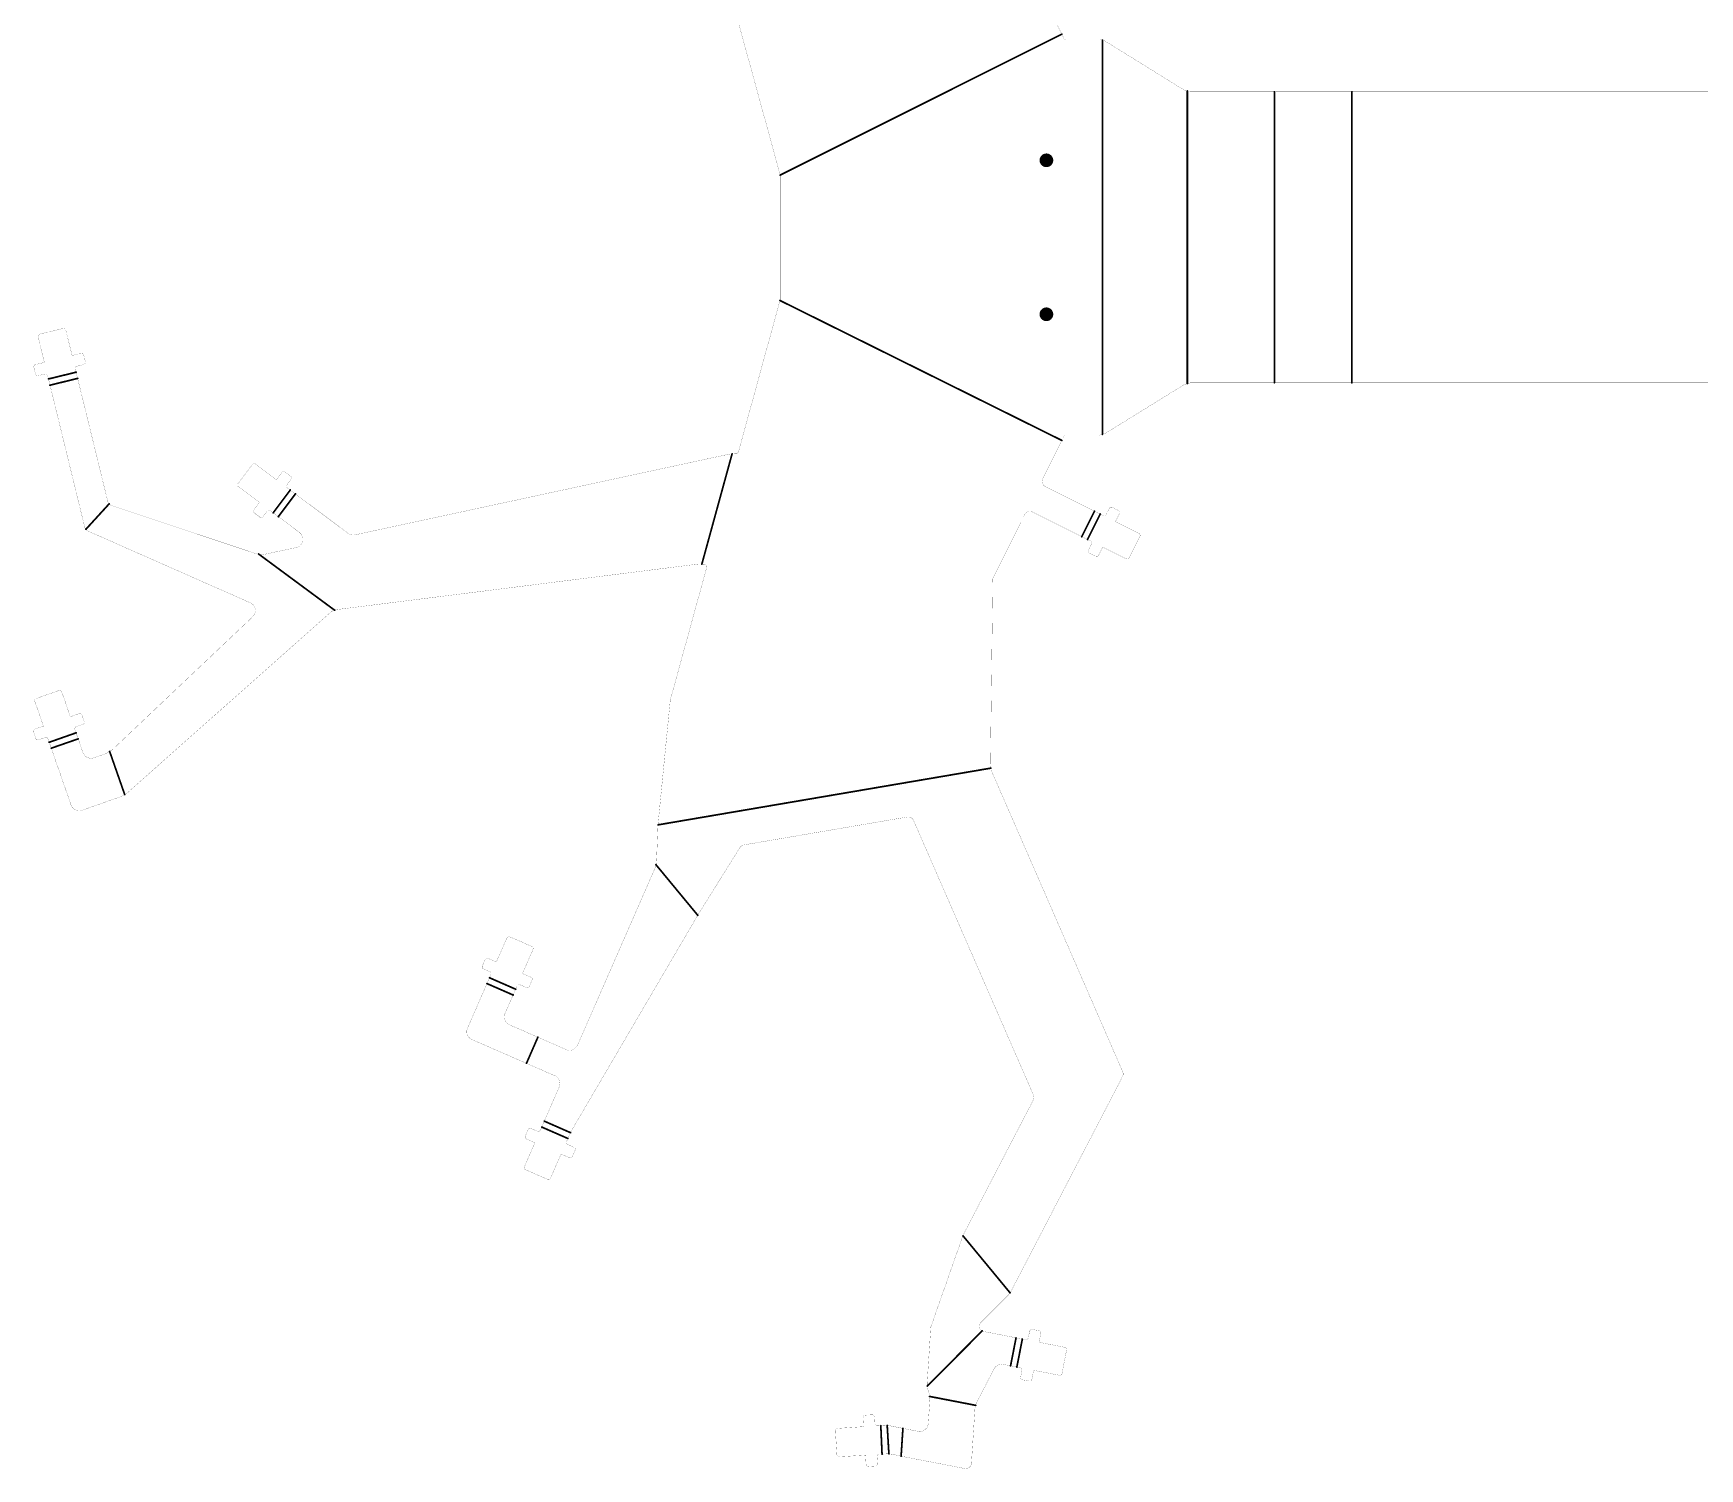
# Model space of a CAD drawing. Extents: x 325 to 617, y 86 to 372.
# Drawn here: x 325.1 to 471.2, y 150.8 to 276.6 of the extents above; entities that cross this region are included whole.
import ezdxf

# ---------------------------------------------------------------- set-up
doc = ezdxf.new("R2010")
doc.units = 0
for name, color, linetype in [('BOTTOMOVERLAY', 54, 'CONTINUOUS'), ('MECHANICAL1', 6, 'CONTINUOUS'), ('PADHOLELAYER', 156, 'CONTINUOUS')]:
    doc.layers.add(name, color=color, linetype=linetype)

msp = doc.modelspace()

# ---------------------------------------------------------------- linework, layer by layer
at = {"layer": 'BOTTOMOVERLAY', "const_width": 0.15}
for points in [[(390.57, 264.18), (415.27, 276.54)], [(418.83, 241.45), (418.83, 276.01)], [(426.28, 245.9), (426.28, 271.56)], [(433.91, 245.97), (433.91, 271.49)], [(440.71, 245.97), (440.71, 271.49)], [(390.56, 253.19), (415.27, 240.92)], [(326.42, 246.31), (328.84, 246.9)], [(326.55, 245.76), (328.98, 246.36)], [(383.71, 230.08), (386.36, 239.74)], [(329.7, 233.13), (331.74, 235.36)], [(346.12, 234.57), (347.62, 236.57)], [(346.57, 234.23), (348.07, 236.23)], [(417.02, 232.48), (418.14, 234.72)], [(417.52, 232.23), (418.64, 234.47)], [(344.84, 230.96), (351.51, 226.03)], [(326.48, 214.45), (328.84, 215.28)], [(326.66, 213.93), (329.02, 214.75)], [(331.78, 213.65), (333.1, 209.87)], [(379.87, 207.21), (409.04, 212.18)], [(379.68, 203.72), (383.35, 199.28)], [(364.87, 193.29), (367.16, 192.29)], [(365.09, 193.8), (367.38, 192.8)], [(368.33, 186.3), (369.33, 188.59)], [(369.89, 181.23), (372.19, 180.22)], [(369.67, 180.71), (371.96, 179.71)], [(406.61, 171.17), (410.73, 166.18)], [(403.48, 158), (408.3, 162.85)], [(410.78, 159.78), (411.26, 162.23)], [(411.33, 159.67), (411.81, 162.12)], [(403.68, 157.09), (407.72, 156.31)], [(399.4, 154.53), (399.51, 152.03)], [(399.96, 154.55), (400.11, 152.05)], [(401.18, 151.85), (401.34, 154.29)]]:
    msp.add_lwpolyline(points, dxfattribs=at)
at = {"layer": 'BOTTOMOVERLAY', "const_width": 0.075}
for points in [[(415.24, 276.54, 1), (415.31, 276.54, 1)], [(418.79, 276.01, 1), (418.87, 276.01, 1)], [(426.24, 271.56, 1), (426.32, 271.56, 1)], [(433.87, 271.49, 1), (433.94, 271.49, 1)], [(440.67, 271.49, 1), (440.75, 271.49, 1)], [(390.53, 264.18, 1), (390.6, 264.18, 1)], [(390.52, 253.19, 1), (390.59, 253.19, 1)], [(328.81, 246.9, 1), (328.88, 246.9, 1)], [(326.38, 246.31, 1), (326.45, 246.31, 1)], [(326.51, 245.76, 1), (326.59, 245.76, 1)], [(328.94, 246.36, 1), (329.02, 246.36, 1)], [(426.24, 245.9, 1), (426.32, 245.9, 1)], [(433.87, 245.97, 1), (433.94, 245.97, 1)], [(440.67, 245.97, 1), (440.75, 245.97, 1)], [(418.79, 241.45, 1), (418.87, 241.45, 1)], [(386.32, 239.74, 1), (386.4, 239.74, 1)], [(415.24, 240.92, 1), (415.31, 240.92, 1)], [(331.7, 235.36, 1), (331.77, 235.36, 1)], [(347.58, 236.57, 1), (347.66, 236.57, 1)], [(348.03, 236.23, 1), (348.11, 236.23, 1)], [(346.08, 234.57, 1), (346.16, 234.57, 1)], [(346.53, 234.23, 1), (346.61, 234.23, 1)], [(418.1, 234.72, 1), (418.17, 234.72, 1)], [(418.6, 234.47, 1), (418.67, 234.47, 1)], [(329.66, 233.13, 1), (329.74, 233.13, 1)], [(416.98, 232.48, 1), (417.06, 232.48, 1)], [(344.8, 230.96, 1), (344.88, 230.96, 1)], [(417.48, 232.23, 1), (417.56, 232.23, 1)], [(383.67, 230.08, 1), (383.75, 230.08, 1)], [(351.48, 226.03, 1), (351.55, 226.03, 1)], [(328.8, 215.28, 1), (328.88, 215.28, 1)], [(328.99, 214.75, 1), (329.06, 214.75, 1)], [(326.44, 214.45, 1), (326.52, 214.45, 1)], [(326.63, 213.93, 1), (326.7, 213.93, 1)], [(331.74, 213.65, 1), (331.82, 213.65, 1)], [(409, 212.18, 1), (409.08, 212.18, 1)], [(333.06, 209.87, 1), (333.14, 209.87, 1)], [(379.83, 207.21, 1), (379.91, 207.21, 1)], [(379.64, 203.72, 1), (379.72, 203.72, 1)], [(383.31, 199.28, 1), (383.39, 199.28, 1)], [(364.83, 193.29, 1), (364.91, 193.29, 1)], [(365.05, 193.8, 1), (365.13, 193.8, 1)], [(367.34, 192.8, 1), (367.42, 192.8, 1)], [(367.12, 192.29, 1), (367.2, 192.29, 1)], [(369.29, 188.59, 1), (369.36, 188.59, 1)], [(368.29, 186.3, 1), (368.36, 186.3, 1)], [(369.86, 181.23, 1), (369.93, 181.23, 1)], [(369.63, 180.71, 1), (369.71, 180.71, 1)], [(371.92, 179.71, 1), (372, 179.71, 1)], [(372.15, 180.22, 1), (372.23, 180.22, 1)], [(406.57, 171.17, 1), (406.64, 171.17, 1)], [(410.69, 166.18, 1), (410.77, 166.18, 1)], [(408.26, 162.85, 1), (408.33, 162.85, 1)], [(411.22, 162.23, 1), (411.29, 162.23, 1)], [(411.77, 162.12, 1), (411.84, 162.12, 1)], [(410.74, 159.78, 1), (410.82, 159.78, 1)], [(411.29, 159.67, 1), (411.37, 159.67, 1)], [(403.44, 158, 1), (403.51, 158, 1)], [(403.64, 157.09, 1), (403.71, 157.09, 1)], [(407.68, 156.31, 1), (407.76, 156.31, 1)], [(399.37, 154.53, 1), (399.44, 154.53, 1)], [(399.92, 154.55, 1), (400, 154.55, 1)], [(401.3, 154.29, 1), (401.38, 154.29, 1)], [(399.48, 152.03, 1), (399.55, 152.03, 1)], [(400.08, 152.05, 1), (400.15, 152.05, 1)], [(401.14, 151.85, 1), (401.22, 151.85, 1)]]:
    msp.add_lwpolyline(points, format="xyb", close=True, dxfattribs=at)
at = {"layer": 'MECHANICAL1', "const_width": 0.0127}
for points in [[(413.59, 279.9), (415.44, 276.2)], [(386.92, 277.54), (390.56, 264.27)], [(415.62, 276.09), (418.58, 276.09)], [(418.58, 276.09), (419.08, 275.93)], [(419.08, 275.93), (426.03, 271.62)], [(426.03, 271.62), (426.53, 271.49)], [(426.53, 271.49), (426.81, 271.49)], [(426.81, 271.49), (433.38, 271.49)], [(433.38, 271.49), (498.99, 271.49)], [(390.56, 264.27), (390.58, 264.1)], [(390.58, 253.35), (390.58, 264.1)], [(386.92, 239.92), (390.56, 253.19)], [(390.56, 253.19), (390.58, 253.35)], [(325.51, 250), (326.06, 247.76)], [(325.66, 250.24), (327.7, 250.74)], [(327.94, 250.59), (328.49, 248.36)], [(328.49, 248.36), (329.27, 248.55)], [(329.51, 248.4), (329.65, 247.82)], [(325.14, 247.33), (325.28, 246.75)], [(325.28, 247.57), (326.06, 247.76)], [(328.77, 247.19), (331.64, 235.48)], [(328.92, 247.43), (329.5, 247.58)], [(325.52, 246.6), (326.1, 246.74)], [(326.35, 246.6), (329.61, 233.25)], [(419.08, 241.53), (426.03, 245.83)], [(426.03, 245.83), (426.53, 245.97)], [(426.53, 245.97), (426.81, 245.97)], [(426.81, 245.97), (433.38, 245.97)], [(433.38, 245.97), (498.99, 245.97)], [(413.59, 237.55), (415.44, 241.26)], [(415.62, 241.37), (418.58, 241.37)], [(418.58, 241.37), (419.08, 241.53)], [(353.3, 232.64), (386.13, 239.72)], [(386.13, 239.72), (386.58, 239.77)], [(386.58, 239.77), (386.72, 239.77)], [(343.04, 237.13), (344.3, 238.81)], [(344.58, 238.85), (346.42, 237.47)], [(343.08, 236.85), (344.92, 235.47)], [(346.42, 237.47), (346.9, 238.11)], [(347.18, 238.15), (347.66, 237.79)], [(347.34, 237.03), (347.7, 237.51)], [(347.38, 236.75), (352.69, 232.77)], [(413.81, 236.88), (418.9, 234.34)], [(331.64, 235.48), (331.84, 235.25)], [(331.84, 235.25), (344.47, 231.03)], [(344.44, 234.83), (344.92, 235.47)], [(344.48, 234.55), (344.96, 234.19)], [(345.24, 234.23), (345.6, 234.71)], [(345.88, 234.75), (348.41, 232.86)], [(409.28, 228.93), (412.02, 234.42)], [(412.7, 234.65), (417.78, 232.1)], [(419.17, 234.43), (419.44, 234.96)], [(419.71, 235.05), (420.24, 234.78)], [(419.98, 233.8), (420.33, 234.52)], [(419.98, 233.8), (422.03, 232.77)], [(329.61, 233.25), (329.79, 233.01)], [(329.79, 233.01), (344.1, 226.69)], [(421.18, 230.63), (422.12, 232.5)], [(344.47, 231.03), (345.21, 230.9)], [(345.21, 230.9), (348.12, 231.52)], [(417.61, 231.3), (417.87, 231.83)], [(417.7, 231.03), (418.23, 230.76)], [(418.5, 230.85), (418.86, 231.56)], [(418.86, 231.56), (420.92, 230.54)], [(351.64, 226.08), (383.49, 230.09)], [(380.94, 218.15), (384.14, 229.8)], [(383.49, 230.09), (383.92, 230.07)], [(383.92, 230.07), (384, 230.05)], [(409.01, 212.35), (409.22, 228.71)], [(332.03, 213.81), (344.32, 225.45)], [(333.35, 210.03), (351.26, 225.94)], [(351.26, 225.94), (351.64, 226.08)], [(325.22, 218.04), (325.98, 215.87)], [(325.35, 218.29), (327.33, 218.99)], [(327.58, 218.87), (328.34, 216.69)], [(379.88, 207.38), (380.94, 218.15)], [(328.34, 216.69), (329.1, 216.96)], [(329.35, 216.84), (329.55, 216.27)], [(325.11, 215.35), (325.3, 214.78)], [(325.23, 215.6), (325.98, 215.87)], [(325.56, 214.66), (326.13, 214.86)], [(328.74, 215.56), (329.44, 213.55)], [(328.86, 215.82), (329.43, 216.01)], [(326.38, 214.74), (328.4, 208.95)], [(330.4, 213.09), (331.53, 213.49)], [(331.53, 213.49), (332.03, 213.81)], [(409.01, 212.35), (409.07, 212.02)], [(409.07, 212.02), (420.61, 185.57)], [(329.36, 208.49), (332.85, 209.72)], [(332.85, 209.72), (333.35, 210.03)], [(387.39, 205.45), (401.73, 207.9)], [(402.27, 207.6), (412.79, 183.51)], [(379.76, 204.67), (379.86, 207.03)], [(379.86, 207.03), (379.88, 207.38)], [(379.72, 203.93), (379.76, 204.67)], [(383.44, 199.44), (387.05, 205.22)], [(372.81, 187.89), (379.64, 203.5)], [(379.64, 203.5), (379.72, 203.93)], [(372.24, 180.33), (383.26, 199.13)], [(383.26, 199.13), (383.44, 199.44)], [(365.69, 195.18), (366.61, 197.28)], [(366.88, 197.39), (368.8, 196.55)], [(367.98, 194.17), (368.9, 196.28)], [(364.46, 194.84), (364.7, 195.39)], [(364.56, 194.58), (365.11, 194.34)], [(364.96, 195.5), (365.69, 195.18)], [(363.16, 189.38), (365.21, 194.08)], [(366.45, 190.67), (367.5, 193.08)], [(367.77, 193.18), (368.32, 192.94)], [(367.98, 194.17), (368.72, 193.85)], [(368.58, 193.04), (368.82, 193.59)], [(366.84, 189.68), (371.82, 187.5)], [(363.54, 188.39), (370.82, 185.21)], [(369.55, 180.44), (371.2, 184.22)], [(410.83, 166.33), (420.6, 185.14)], [(406.68, 171.35), (412.77, 183.08)], [(368.23, 179.93), (368.47, 180.48)], [(368.74, 180.58), (369.29, 180.34)], [(371.84, 179.44), (372.14, 180.12)], [(372.14, 180.12), (372.24, 180.33)], [(368.15, 177.23), (369.07, 179.34)], [(368.33, 179.66), (369.07, 179.34)], [(370.44, 176.23), (371.36, 178.34)], [(371.36, 178.34), (372.09, 178.02)], [(371.94, 179.18), (372.49, 178.94)], [(372.35, 178.12), (372.59, 178.67)], [(368.25, 176.97), (370.17, 176.13)], [(403.8, 163.22), (406.53, 170.99)], [(406.53, 170.99), (406.68, 171.35)], [(408.19, 163.59), (410.63, 166.04)], [(410.63, 166.04), (410.83, 166.33)], [(403.46, 158.2), (403.78, 163.09)], [(408.15, 162.92), (408.44, 162.78)], [(408.44, 162.78), (412.1, 162.07)], [(412.33, 162.22), (412.45, 162.81)], [(412.68, 162.97), (413.27, 162.86)], [(413.28, 161.84), (413.43, 162.62)], [(413.28, 161.84), (415.53, 161.4)], [(415.29, 159.1), (415.69, 161.16)], [(407.78, 156.51), (409.33, 159.51)], [(410.14, 159.9), (411.62, 159.61)], [(411.67, 158.79), (411.78, 159.38)], [(412.65, 158.6), (412.8, 159.38)], [(412.8, 159.38), (415.06, 158.95)], [(403.46, 158.2), (403.49, 157.81)], [(403.49, 157.81), (403.64, 157.31)], [(411.82, 158.55), (412.41, 158.44)], [(403.56, 154.71), (403.71, 156.87)], [(403.64, 157.31), (403.71, 156.87)], [(407.66, 156.1), (407.78, 156.51)], [(397.86, 155.23), (397.91, 154.44)], [(398.05, 155.45), (398.65, 155.48)], [(398.86, 155.29), (398.89, 154.7)], [(407.35, 151.23), (407.66, 156.1)], [(395.42, 154.08), (395.55, 151.99)], [(395.61, 154.29), (397.91, 154.44)], [(399.11, 154.51), (399.84, 154.55)], [(399.84, 154.55), (400.08, 154.54)], [(400.08, 154.54), (401.23, 154.31)], [(401.23, 154.31), (401.45, 154.27)], [(401.45, 154.27), (402.67, 154.03)], [(399.26, 152.01), (399.99, 152.06)], [(399.99, 152.06), (400.23, 152.05)], [(400.23, 152.05), (401.07, 151.88)], [(395.76, 151.8), (398.06, 151.94)], [(398.06, 151.94), (398.11, 151.14)], [(398.32, 150.95), (398.92, 150.99)], [(399.07, 151.8), (399.11, 151.2)], [(401.07, 151.88), (401.29, 151.83)], [(401.29, 151.83), (406.75, 150.77)]]:
    msp.add_lwpolyline(points, dxfattribs=at)
at = {"layer": 'MECHANICAL1', "const_width": 0.00635}
for points in [[(415.44, 276.2, 1), (415.44, 276.2, 1)], [(415.44, 276.2, 1), (415.44, 276.2, 1)], [(415.62, 276.09, 1), (415.62, 276.09, 1)], [(415.62, 276.09, 1), (415.62, 276.09, 1)], [(418.58, 276.09, 1), (418.59, 276.09, 1)], [(418.58, 276.09, 1), (418.59, 276.09, 1)], [(419.08, 275.93, 1), (419.09, 275.93, 1)], [(419.08, 275.93, 1), (419.09, 275.93, 1)], [(426.03, 271.62, 1), (426.03, 271.62, 1)], [(426.03, 271.62, 1), (426.03, 271.62, 1)], [(426.53, 271.49, 1), (426.53, 271.49, 1)], [(426.53, 271.49, 1), (426.53, 271.49, 1)], [(426.8, 271.49, 1), (426.81, 271.49, 1)], [(426.8, 271.49, 1), (426.81, 271.49, 1)], [(433.37, 271.49, 1), (433.38, 271.49, 1)], [(433.37, 271.49, 1), (433.38, 271.49, 1)], [(390.55, 264.27, 1), (390.56, 264.27, 1)], [(390.55, 264.27, 1), (390.56, 264.27, 1)], [(390.57, 264.1, 1), (390.58, 264.1, 1)], [(390.57, 264.1, 1), (390.58, 264.1, 1)], [(390.55, 253.19, 1), (390.56, 253.19, 1)], [(390.55, 253.19, 1), (390.56, 253.19, 1)], [(390.57, 253.35, 1), (390.58, 253.35, 1)], [(390.57, 253.35, 1), (390.58, 253.35, 1)], [(325.51, 250, 1), (325.52, 250, 1)], [(325.51, 250, 1), (325.52, 250, 1)], [(325.66, 250.24, 1), (325.66, 250.24, 1)], [(325.66, 250.24, 1), (325.66, 250.24, 1)], [(327.7, 250.74, 1), (327.7, 250.74, 1)], [(327.7, 250.74, 1), (327.7, 250.74, 1)], [(327.94, 250.59, 1), (327.95, 250.59, 1)], [(327.94, 250.59, 1), (327.95, 250.59, 1)], [(329.26, 248.55, 1), (329.27, 248.55, 1)], [(329.26, 248.55, 1), (329.27, 248.55, 1)], [(329.5, 248.4, 1), (329.51, 248.4, 1)], [(329.5, 248.4, 1), (329.51, 248.4, 1)], [(325.13, 247.33, 1), (325.14, 247.33, 1)], [(325.13, 247.33, 1), (325.14, 247.33, 1)], [(325.28, 247.57, 1), (325.29, 247.57, 1)], [(325.28, 247.57, 1), (325.29, 247.57, 1)], [(326.06, 247.76, 1), (326.06, 247.76, 1)], [(326.06, 247.76, 1), (326.06, 247.76, 1)], [(328.49, 248.36, 1), (328.49, 248.36, 1)], [(328.49, 248.36, 1), (328.49, 248.36, 1)], [(328.77, 247.19, 1), (328.78, 247.19, 1)], [(328.77, 247.19, 1), (328.78, 247.19, 1)], [(328.92, 247.43, 1), (328.92, 247.43, 1)], [(328.92, 247.43, 1), (328.92, 247.43, 1)], [(329.5, 247.58, 1), (329.51, 247.58, 1)], [(329.5, 247.58, 1), (329.51, 247.58, 1)], [(329.65, 247.82, 1), (329.65, 247.82, 1)], [(329.65, 247.82, 1), (329.65, 247.82, 1)], [(325.28, 246.75, 1), (325.28, 246.75, 1)], [(325.28, 246.75, 1), (325.28, 246.75, 1)], [(325.52, 246.6, 1), (325.52, 246.6, 1)], [(325.52, 246.6, 1), (325.52, 246.6, 1)], [(326.1, 246.74, 1), (326.11, 246.74, 1)], [(326.1, 246.74, 1), (326.11, 246.74, 1)], [(326.34, 246.6, 1), (326.35, 246.6, 1)], [(326.34, 246.6, 1), (326.35, 246.6, 1)], [(426.03, 245.83, 1), (426.03, 245.83, 1)], [(426.03, 245.83, 1), (426.03, 245.83, 1)], [(426.53, 245.97, 1), (426.53, 245.97, 1)], [(426.53, 245.97, 1), (426.53, 245.97, 1)], [(426.8, 245.97, 1), (426.81, 245.97, 1)], [(426.8, 245.97, 1), (426.81, 245.97, 1)], [(433.37, 245.97, 1), (433.38, 245.97, 1)], [(433.37, 245.97, 1), (433.38, 245.97, 1)], [(415.44, 241.26, 1), (415.44, 241.26, 1)], [(415.44, 241.26, 1), (415.44, 241.26, 1)], [(415.62, 241.37, 1), (415.62, 241.37, 1)], [(415.62, 241.37, 1), (415.62, 241.37, 1)], [(418.58, 241.37, 1), (418.59, 241.37, 1)], [(418.58, 241.37, 1), (418.59, 241.37, 1)], [(419.08, 241.53, 1), (419.09, 241.53, 1)], [(419.08, 241.53, 1), (419.09, 241.53, 1)], [(386.13, 239.72, 1), (386.14, 239.72, 1)], [(386.13, 239.72, 1), (386.14, 239.72, 1)], [(386.58, 239.77, 1), (386.59, 239.77, 1)], [(386.58, 239.77, 1), (386.59, 239.77, 1)], [(386.72, 239.77, 1), (386.72, 239.77, 1)], [(386.72, 239.77, 1), (386.72, 239.77, 1)], [(386.91, 239.92, 1), (386.92, 239.92, 1)], [(386.91, 239.92, 1), (386.92, 239.92, 1)], [(344.3, 238.81, 1), (344.3, 238.81, 1)], [(344.3, 238.81, 1), (344.3, 238.81, 1)], [(344.58, 238.85, 1), (344.58, 238.85, 1)], [(344.58, 238.85, 1), (344.58, 238.85, 1)], [(343.04, 237.13, 1), (343.05, 237.13, 1)], [(343.04, 237.13, 1), (343.05, 237.13, 1)], [(343.08, 236.85, 1), (343.09, 236.85, 1)], [(343.08, 236.85, 1), (343.09, 236.85, 1)], [(346.42, 237.47, 1), (346.43, 237.47, 1)], [(346.42, 237.47, 1), (346.43, 237.47, 1)], [(346.9, 238.11, 1), (346.9, 238.11, 1)], [(346.9, 238.11, 1), (346.9, 238.11, 1)], [(347.18, 238.15, 1), (347.18, 238.15, 1)], [(347.18, 238.15, 1), (347.18, 238.15, 1)], [(347.34, 237.03, 1), (347.35, 237.03, 1)], [(347.34, 237.03, 1), (347.35, 237.03, 1)], [(347.38, 236.75, 1), (347.39, 236.75, 1)], [(347.38, 236.75, 1), (347.39, 236.75, 1)], [(347.66, 237.79, 1), (347.66, 237.79, 1)], [(347.66, 237.79, 1), (347.66, 237.79, 1)], [(347.7, 237.51, 1), (347.71, 237.51, 1)], [(347.7, 237.51, 1), (347.71, 237.51, 1)], [(413.59, 237.55, 1), (413.59, 237.55, 1)], [(413.59, 237.55, 1), (413.59, 237.55, 1)], [(413.81, 236.88, 1), (413.82, 236.88, 1)], [(413.81, 236.88, 1), (413.82, 236.88, 1)], [(331.63, 235.48, 1), (331.64, 235.48, 1)], [(331.63, 235.48, 1), (331.64, 235.48, 1)], [(331.83, 235.25, 1), (331.84, 235.25, 1)], [(331.83, 235.25, 1), (331.84, 235.25, 1)], [(344.92, 235.47, 1), (344.93, 235.47, 1)], [(344.92, 235.47, 1), (344.93, 235.47, 1)], [(344.44, 234.83, 1), (344.45, 234.83, 1)], [(344.44, 234.83, 1), (344.45, 234.83, 1)], [(344.48, 234.55, 1), (344.49, 234.55, 1)], [(344.48, 234.55, 1), (344.49, 234.55, 1)], [(344.96, 234.19, 1), (344.97, 234.19, 1)], [(344.96, 234.19, 1), (344.97, 234.19, 1)], [(345.24, 234.23, 1), (345.25, 234.23, 1)], [(345.24, 234.23, 1), (345.25, 234.23, 1)], [(345.6, 234.71, 1), (345.61, 234.71, 1)], [(345.6, 234.71, 1), (345.61, 234.71, 1)], [(345.88, 234.75, 1), (345.89, 234.75, 1)], [(345.88, 234.75, 1), (345.89, 234.75, 1)], [(412.02, 234.42, 1), (412.03, 234.42, 1)], [(412.02, 234.42, 1), (412.03, 234.42, 1)], [(412.69, 234.65, 1), (412.7, 234.65, 1)], [(412.69, 234.65, 1), (412.7, 234.65, 1)], [(418.9, 234.34, 1), (418.91, 234.34, 1)], [(418.9, 234.34, 1), (418.91, 234.34, 1)], [(419.17, 234.43, 1), (419.17, 234.43, 1)], [(419.17, 234.43, 1), (419.17, 234.43, 1)], [(419.44, 234.96, 1), (419.44, 234.96, 1)], [(419.44, 234.96, 1), (419.44, 234.96, 1)], [(419.7, 235.05, 1), (419.71, 235.05, 1)], [(419.7, 235.05, 1), (419.71, 235.05, 1)], [(419.97, 233.8, 1), (419.98, 233.8, 1)], [(419.97, 233.8, 1), (419.98, 233.8, 1)], [(420.24, 234.78, 1), (420.25, 234.78, 1)], [(420.24, 234.78, 1), (420.25, 234.78, 1)], [(420.33, 234.52, 1), (420.34, 234.52, 1)], [(420.33, 234.52, 1), (420.34, 234.52, 1)], [(329.6, 233.25, 1), (329.61, 233.25, 1)], [(329.6, 233.25, 1), (329.61, 233.25, 1)], [(329.79, 233.01, 1), (329.8, 233.01, 1)], [(329.79, 233.01, 1), (329.8, 233.01, 1)], [(348.4, 232.86, 1), (348.41, 232.86, 1)], [(348.4, 232.86, 1), (348.41, 232.86, 1)], [(352.68, 232.77, 1), (352.69, 232.77, 1)], [(352.68, 232.77, 1), (352.69, 232.77, 1)], [(353.29, 232.64, 1), (353.3, 232.64, 1)], [(353.29, 232.64, 1), (353.3, 232.64, 1)], [(422.03, 232.77, 1), (422.04, 232.77, 1)], [(422.03, 232.77, 1), (422.04, 232.77, 1)], [(422.12, 232.5, 1), (422.13, 232.5, 1)], [(422.12, 232.5, 1), (422.13, 232.5, 1)], [(344.46, 231.03, 1), (344.47, 231.03, 1)], [(344.46, 231.03, 1), (344.47, 231.03, 1)], [(345.21, 230.9, 1), (345.21, 230.9, 1)], [(345.21, 230.9, 1), (345.21, 230.9, 1)], [(348.11, 231.52, 1), (348.12, 231.52, 1)], [(348.11, 231.52, 1), (348.12, 231.52, 1)], [(417.6, 231.3, 1), (417.61, 231.3, 1)], [(417.6, 231.3, 1), (417.61, 231.3, 1)], [(417.69, 231.03, 1), (417.7, 231.03, 1)], [(417.69, 231.03, 1), (417.7, 231.03, 1)], [(417.78, 232.1, 1), (417.79, 232.1, 1)], [(417.78, 232.1, 1), (417.79, 232.1, 1)], [(417.87, 231.83, 1), (417.88, 231.83, 1)], [(417.87, 231.83, 1), (417.88, 231.83, 1)], [(418.86, 231.56, 1), (418.86, 231.56, 1)], [(418.86, 231.56, 1), (418.86, 231.56, 1)], [(383.49, 230.09, 1), (383.5, 230.09, 1)], [(383.49, 230.09, 1), (383.5, 230.09, 1)], [(383.92, 230.07, 1), (383.93, 230.07, 1)], [(383.92, 230.07, 1), (383.93, 230.07, 1)], [(384, 230.05, 1), (384.01, 230.05, 1)], [(384, 230.05, 1), (384.01, 230.05, 1)], [(384.14, 229.8, 1), (384.15, 229.8, 1)], [(384.14, 229.8, 1), (384.15, 229.8, 1)], [(418.23, 230.76, 1), (418.24, 230.76, 1)], [(418.23, 230.76, 1), (418.24, 230.76, 1)], [(418.5, 230.85, 1), (418.5, 230.85, 1)], [(418.5, 230.85, 1), (418.5, 230.85, 1)], [(420.91, 230.54, 1), (420.92, 230.54, 1)], [(420.91, 230.54, 1), (420.92, 230.54, 1)], [(421.18, 230.63, 1), (421.19, 230.63, 1)], [(421.18, 230.63, 1), (421.19, 230.63, 1)], [(409.22, 228.71, 1), (409.23, 228.71, 1)], [(409.22, 228.71, 1), (409.23, 228.71, 1)], [(409.27, 228.93, 1), (409.28, 228.93, 1)], [(409.27, 228.93, 1), (409.28, 228.93, 1)], [(344.1, 226.69, 1), (344.11, 226.69, 1)], [(344.1, 226.69, 1), (344.11, 226.69, 1)], [(344.31, 225.45, 1), (344.32, 225.45, 1)], [(344.31, 225.45, 1), (344.32, 225.45, 1)], [(351.26, 225.94, 1), (351.26, 225.94, 1)], [(351.26, 225.94, 1), (351.26, 225.94, 1)], [(351.63, 226.08, 1), (351.64, 226.08, 1)], [(351.63, 226.08, 1), (351.64, 226.08, 1)], [(325.22, 218.04, 1), (325.23, 218.04, 1)], [(325.22, 218.04, 1), (325.23, 218.04, 1)], [(325.34, 218.29, 1), (325.35, 218.29, 1)], [(325.34, 218.29, 1), (325.35, 218.29, 1)], [(327.33, 218.99, 1), (327.33, 218.99, 1)], [(327.33, 218.99, 1), (327.33, 218.99, 1)], [(327.58, 218.87, 1), (327.59, 218.87, 1)], [(327.58, 218.87, 1), (327.59, 218.87, 1)], [(380.94, 218.15, 1), (380.95, 218.15, 1)], [(380.94, 218.15, 1), (380.95, 218.15, 1)], [(328.34, 216.69, 1), (328.35, 216.69, 1)], [(328.34, 216.69, 1), (328.35, 216.69, 1)], [(329.1, 216.96, 1), (329.1, 216.96, 1)], [(329.1, 216.96, 1), (329.1, 216.96, 1)], [(329.35, 216.84, 1), (329.36, 216.84, 1)], [(329.35, 216.84, 1), (329.36, 216.84, 1)], [(329.55, 216.27, 1), (329.56, 216.27, 1)], [(329.55, 216.27, 1), (329.56, 216.27, 1)], [(325.1, 215.35, 1), (325.11, 215.35, 1)], [(325.1, 215.35, 1), (325.11, 215.35, 1)], [(325.23, 215.6, 1), (325.23, 215.6, 1)], [(325.23, 215.6, 1), (325.23, 215.6, 1)], [(325.3, 214.78, 1), (325.31, 214.78, 1)], [(325.3, 214.78, 1), (325.31, 214.78, 1)], [(325.98, 215.87, 1), (325.99, 215.87, 1)], [(325.98, 215.87, 1), (325.99, 215.87, 1)], [(326.12, 214.86, 1), (326.13, 214.86, 1)], [(326.12, 214.86, 1), (326.13, 214.86, 1)], [(328.74, 215.56, 1), (328.74, 215.56, 1)], [(328.74, 215.56, 1), (328.74, 215.56, 1)], [(328.86, 215.82, 1), (328.87, 215.82, 1)], [(328.86, 215.82, 1), (328.87, 215.82, 1)], [(329.43, 216.01, 1), (329.43, 216.01, 1)], [(329.43, 216.01, 1), (329.43, 216.01, 1)], [(325.56, 214.66, 1), (325.56, 214.66, 1)], [(325.56, 214.66, 1), (325.56, 214.66, 1)], [(326.38, 214.74, 1), (326.38, 214.74, 1)], [(326.38, 214.74, 1), (326.38, 214.74, 1)], [(329.44, 213.55, 1), (329.45, 213.55, 1)], [(329.44, 213.55, 1), (329.45, 213.55, 1)], [(331.53, 213.49, 1), (331.53, 213.49, 1)], [(331.53, 213.49, 1), (331.53, 213.49, 1)], [(332.03, 213.81, 1), (332.03, 213.81, 1)], [(332.03, 213.81, 1), (332.03, 213.81, 1)], [(330.39, 213.09, 1), (330.4, 213.09, 1)], [(330.39, 213.09, 1), (330.4, 213.09, 1)], [(409, 212.35, 1), (409.01, 212.35, 1)], [(409, 212.35, 1), (409.01, 212.35, 1)], [(409.07, 212.02, 1), (409.08, 212.02, 1)], [(409.07, 212.02, 1), (409.08, 212.02, 1)], [(328.4, 208.95, 1), (328.41, 208.95, 1)], [(328.4, 208.95, 1), (328.41, 208.95, 1)], [(332.85, 209.72, 1), (332.86, 209.72, 1)], [(332.85, 209.72, 1), (332.86, 209.72, 1)], [(333.35, 210.03, 1), (333.36, 210.03, 1)], [(333.35, 210.03, 1), (333.36, 210.03, 1)], [(329.36, 208.49, 1), (329.36, 208.49, 1)], [(329.36, 208.49, 1), (329.36, 208.49, 1)], [(401.73, 207.9, 1), (401.73, 207.9, 1)], [(401.73, 207.9, 1), (401.73, 207.9, 1)], [(402.27, 207.6, 1), (402.27, 207.6, 1)], [(402.27, 207.6, 1), (402.27, 207.6, 1)], [(379.85, 207.03, 1), (379.86, 207.03, 1)], [(379.85, 207.03, 1), (379.86, 207.03, 1)], [(379.88, 207.38, 1), (379.89, 207.38, 1)], [(379.88, 207.38, 1), (379.89, 207.38, 1)], [(379.75, 204.67, 1), (379.76, 204.67, 1)], [(379.75, 204.67, 1), (379.76, 204.67, 1)], [(387.05, 205.22, 1), (387.05, 205.22, 1)], [(387.05, 205.22, 1), (387.05, 205.22, 1)], [(387.39, 205.45, 1), (387.39, 205.45, 1)], [(387.39, 205.45, 1), (387.39, 205.45, 1)], [(379.64, 203.5, 1), (379.64, 203.5, 1)], [(379.64, 203.5, 1), (379.64, 203.5, 1)], [(379.72, 203.93, 1), (379.73, 203.93, 1)], [(379.72, 203.93, 1), (379.73, 203.93, 1)], [(383.25, 199.13, 1), (383.26, 199.13, 1)], [(383.25, 199.13, 1), (383.26, 199.13, 1)], [(383.44, 199.44, 1), (383.44, 199.44, 1)], [(383.44, 199.44, 1), (383.44, 199.44, 1)], [(366.61, 197.28, 1), (366.62, 197.28, 1)], [(366.61, 197.28, 1), (366.62, 197.28, 1)], [(366.87, 197.39, 1), (366.88, 197.39, 1)], [(366.87, 197.39, 1), (366.88, 197.39, 1)], [(368.8, 196.55, 1), (368.81, 196.55, 1)], [(368.8, 196.55, 1), (368.81, 196.55, 1)], [(368.9, 196.28, 1), (368.91, 196.28, 1)], [(368.9, 196.28, 1), (368.91, 196.28, 1)], [(364.45, 194.84, 1), (364.46, 194.84, 1)], [(364.45, 194.84, 1), (364.46, 194.84, 1)], [(364.56, 194.58, 1), (364.56, 194.58, 1)], [(364.56, 194.58, 1), (364.56, 194.58, 1)], [(364.69, 195.39, 1), (364.7, 195.39, 1)], [(364.69, 195.39, 1), (364.7, 195.39, 1)], [(364.96, 195.5, 1), (364.96, 195.5, 1)], [(364.96, 195.5, 1), (364.96, 195.5, 1)], [(365.11, 194.34, 1), (365.11, 194.34, 1)], [(365.11, 194.34, 1), (365.11, 194.34, 1)], [(365.69, 195.18, 1), (365.7, 195.18, 1)], [(365.69, 195.18, 1), (365.7, 195.18, 1)], [(365.21, 194.08, 1), (365.21, 194.08, 1)], [(365.21, 194.08, 1), (365.21, 194.08, 1)], [(367.5, 193.08, 1), (367.51, 193.08, 1)], [(367.5, 193.08, 1), (367.51, 193.08, 1)], [(367.76, 193.18, 1), (367.77, 193.18, 1)], [(367.76, 193.18, 1), (367.77, 193.18, 1)], [(367.98, 194.17, 1), (367.99, 194.17, 1)], [(367.98, 194.17, 1), (367.99, 194.17, 1)], [(368.31, 192.94, 1), (368.32, 192.94, 1)], [(368.31, 192.94, 1), (368.32, 192.94, 1)], [(368.58, 193.04, 1), (368.58, 193.04, 1)], [(368.58, 193.04, 1), (368.58, 193.04, 1)], [(368.71, 193.85, 1), (368.72, 193.85, 1)], [(368.71, 193.85, 1), (368.72, 193.85, 1)], [(368.82, 193.59, 1), (368.82, 193.59, 1)], [(368.82, 193.59, 1), (368.82, 193.59, 1)], [(366.45, 190.67, 1), (366.45, 190.67, 1)], [(366.45, 190.67, 1), (366.45, 190.67, 1)], [(363.15, 189.38, 1), (363.16, 189.38, 1)], [(363.15, 189.38, 1), (363.16, 189.38, 1)], [(366.83, 189.68, 1), (366.84, 189.68, 1)], [(366.83, 189.68, 1), (366.84, 189.68, 1)], [(363.54, 188.39, 1), (363.55, 188.39, 1)], [(363.54, 188.39, 1), (363.55, 188.39, 1)], [(371.82, 187.5, 1), (371.82, 187.5, 1)], [(371.82, 187.5, 1), (371.82, 187.5, 1)], [(372.8, 187.89, 1), (372.81, 187.89, 1)], [(372.8, 187.89, 1), (372.81, 187.89, 1)], [(420.61, 185.57, 1), (420.62, 185.57, 1)], [(420.61, 185.57, 1), (420.62, 185.57, 1)], [(370.81, 185.21, 1), (370.82, 185.21, 1)], [(370.81, 185.21, 1), (370.82, 185.21, 1)], [(371.2, 184.22, 1), (371.21, 184.22, 1)], [(371.2, 184.22, 1), (371.21, 184.22, 1)], [(420.6, 185.14, 1), (420.6, 185.14, 1)], [(420.6, 185.14, 1), (420.6, 185.14, 1)], [(412.77, 183.08, 1), (412.77, 183.08, 1)], [(412.77, 183.08, 1), (412.77, 183.08, 1)], [(412.78, 183.51, 1), (412.79, 183.51, 1)], [(412.78, 183.51, 1), (412.79, 183.51, 1)], [(368.23, 179.93, 1), (368.23, 179.93, 1)], [(368.23, 179.93, 1), (368.23, 179.93, 1)], [(368.47, 180.48, 1), (368.48, 180.48, 1)], [(368.47, 180.48, 1), (368.48, 180.48, 1)], [(368.73, 180.58, 1), (368.74, 180.58, 1)], [(368.73, 180.58, 1), (368.74, 180.58, 1)], [(369.28, 180.34, 1), (369.29, 180.34, 1)], [(369.28, 180.34, 1), (369.29, 180.34, 1)], [(369.55, 180.44, 1), (369.55, 180.44, 1)], [(369.55, 180.44, 1), (369.55, 180.44, 1)], [(372.13, 180.12, 1), (372.14, 180.12, 1)], [(372.13, 180.12, 1), (372.14, 180.12, 1)], [(372.24, 180.33, 1), (372.24, 180.33, 1)], [(372.24, 180.33, 1), (372.24, 180.33, 1)], [(368.33, 179.66, 1), (368.34, 179.66, 1)], [(368.33, 179.66, 1), (368.34, 179.66, 1)], [(369.06, 179.34, 1), (369.07, 179.34, 1)], [(369.06, 179.34, 1), (369.07, 179.34, 1)], [(371.35, 178.34, 1), (371.36, 178.34, 1)], [(371.35, 178.34, 1), (371.36, 178.34, 1)], [(371.84, 179.44, 1), (371.84, 179.44, 1)], [(371.84, 179.44, 1), (371.84, 179.44, 1)], [(371.94, 179.18, 1), (371.95, 179.18, 1)], [(371.94, 179.18, 1), (371.95, 179.18, 1)], [(372.49, 178.94, 1), (372.49, 178.94, 1)], [(372.49, 178.94, 1), (372.49, 178.94, 1)], [(372.59, 178.67, 1), (372.6, 178.67, 1)], [(372.59, 178.67, 1), (372.6, 178.67, 1)], [(368.14, 177.23, 1), (368.15, 177.23, 1)], [(368.14, 177.23, 1), (368.15, 177.23, 1)], [(368.25, 176.97, 1), (368.25, 176.97, 1)], [(368.25, 176.97, 1), (368.25, 176.97, 1)], [(372.09, 178.02, 1), (372.09, 178.02, 1)], [(372.09, 178.02, 1), (372.09, 178.02, 1)], [(372.35, 178.12, 1), (372.36, 178.12, 1)], [(372.35, 178.12, 1), (372.36, 178.12, 1)], [(370.17, 176.13, 1), (370.18, 176.13, 1)], [(370.17, 176.13, 1), (370.18, 176.13, 1)], [(370.43, 176.23, 1), (370.44, 176.23, 1)], [(370.43, 176.23, 1), (370.44, 176.23, 1)], [(406.53, 170.99, 1), (406.53, 170.99, 1)], [(406.53, 170.99, 1), (406.53, 170.99, 1)], [(406.68, 171.35, 1), (406.68, 171.35, 1)], [(406.68, 171.35, 1), (406.68, 171.35, 1)], [(410.63, 166.04, 1), (410.63, 166.04, 1)], [(410.63, 166.04, 1), (410.63, 166.04, 1)], [(410.83, 166.33, 1), (410.84, 166.33, 1)], [(410.83, 166.33, 1), (410.84, 166.33, 1)], [(403.77, 163.09, 1), (403.78, 163.09, 1)], [(403.77, 163.09, 1), (403.78, 163.09, 1)], [(403.8, 163.22, 1), (403.81, 163.22, 1)], [(403.8, 163.22, 1), (403.81, 163.22, 1)], [(408.15, 162.92, 1), (408.16, 162.92, 1)], [(408.15, 162.92, 1), (408.16, 162.92, 1)], [(408.19, 163.59, 1), (408.19, 163.59, 1)], [(408.19, 163.59, 1), (408.19, 163.59, 1)], [(408.43, 162.78, 1), (408.44, 162.78, 1)], [(408.43, 162.78, 1), (408.44, 162.78, 1)], [(412.33, 162.22, 1), (412.34, 162.22, 1)], [(412.33, 162.22, 1), (412.34, 162.22, 1)], [(412.44, 162.81, 1), (412.45, 162.81, 1)], [(412.44, 162.81, 1), (412.45, 162.81, 1)], [(412.68, 162.97, 1), (412.69, 162.97, 1)], [(412.68, 162.97, 1), (412.69, 162.97, 1)], [(413.27, 162.86, 1), (413.27, 162.86, 1)], [(413.27, 162.86, 1), (413.27, 162.86, 1)], [(413.43, 162.62, 1), (413.43, 162.62, 1)], [(413.43, 162.62, 1), (413.43, 162.62, 1)], [(412.1, 162.07, 1), (412.1, 162.07, 1)], [(412.1, 162.07, 1), (412.1, 162.07, 1)], [(413.27, 161.84, 1), (413.28, 161.84, 1)], [(413.27, 161.84, 1), (413.28, 161.84, 1)], [(415.53, 161.4, 1), (415.54, 161.4, 1)], [(415.53, 161.4, 1), (415.54, 161.4, 1)], [(415.69, 161.16, 1), (415.7, 161.16, 1)], [(415.69, 161.16, 1), (415.7, 161.16, 1)], [(409.32, 159.51, 1), (409.33, 159.51, 1)], [(409.32, 159.51, 1), (409.33, 159.51, 1)], [(410.13, 159.9, 1), (410.14, 159.9, 1)], [(410.13, 159.9, 1), (410.14, 159.9, 1)], [(411.62, 159.61, 1), (411.62, 159.61, 1)], [(411.62, 159.61, 1), (411.62, 159.61, 1)], [(411.78, 159.38, 1), (411.78, 159.38, 1)], [(411.78, 159.38, 1), (411.78, 159.38, 1)], [(412.8, 159.38, 1), (412.8, 159.38, 1)], [(412.8, 159.38, 1), (412.8, 159.38, 1)], [(403.46, 158.2, 1), (403.46, 158.2, 1)], [(403.46, 158.2, 1), (403.46, 158.2, 1)], [(403.49, 157.81, 1), (403.49, 157.81, 1)], [(403.49, 157.81, 1), (403.49, 157.81, 1)], [(411.66, 158.79, 1), (411.67, 158.79, 1)], [(411.66, 158.79, 1), (411.67, 158.79, 1)], [(411.82, 158.55, 1), (411.83, 158.55, 1)], [(411.82, 158.55, 1), (411.83, 158.55, 1)], [(412.41, 158.44, 1), (412.42, 158.44, 1)], [(412.41, 158.44, 1), (412.42, 158.44, 1)], [(412.64, 158.6, 1), (412.65, 158.6, 1)], [(412.64, 158.6, 1), (412.65, 158.6, 1)], [(415.05, 158.95, 1), (415.06, 158.95, 1)], [(415.05, 158.95, 1), (415.06, 158.95, 1)], [(415.29, 159.1, 1), (415.3, 159.1, 1)], [(415.29, 159.1, 1), (415.3, 159.1, 1)], [(403.64, 157.31, 1), (403.65, 157.31, 1)], [(403.64, 157.31, 1), (403.65, 157.31, 1)], [(403.7, 156.87, 1), (403.71, 156.87, 1)], [(403.7, 156.87, 1), (403.71, 156.87, 1)], [(407.78, 156.51, 1), (407.78, 156.51, 1)], [(407.78, 156.51, 1), (407.78, 156.51, 1)], [(397.86, 155.23, 1), (397.86, 155.23, 1)], [(397.86, 155.23, 1), (397.86, 155.23, 1)], [(398.04, 155.45, 1), (398.05, 155.45, 1)], [(398.04, 155.45, 1), (398.05, 155.45, 1)], [(398.64, 155.48, 1), (398.65, 155.48, 1)], [(398.64, 155.48, 1), (398.65, 155.48, 1)], [(398.85, 155.29, 1), (398.86, 155.29, 1)], [(398.85, 155.29, 1), (398.86, 155.29, 1)], [(407.66, 156.1, 1), (407.67, 156.1, 1)], [(407.66, 156.1, 1), (407.67, 156.1, 1)], [(395.42, 154.08, 1), (395.43, 154.08, 1)], [(395.42, 154.08, 1), (395.43, 154.08, 1)], [(395.61, 154.29, 1), (395.62, 154.29, 1)], [(395.61, 154.29, 1), (395.62, 154.29, 1)], [(397.9, 154.44, 1), (397.91, 154.44, 1)], [(397.9, 154.44, 1), (397.91, 154.44, 1)], [(398.89, 154.7, 1), (398.9, 154.7, 1)], [(398.89, 154.7, 1), (398.9, 154.7, 1)], [(399.1, 154.51, 1), (399.11, 154.51, 1)], [(399.1, 154.51, 1), (399.11, 154.51, 1)], [(399.84, 154.55, 1), (399.85, 154.55, 1)], [(399.84, 154.55, 1), (399.85, 154.55, 1)], [(400.08, 154.54, 1), (400.09, 154.54, 1)], [(400.08, 154.54, 1), (400.09, 154.54, 1)], [(401.23, 154.31, 1), (401.24, 154.31, 1)], [(401.23, 154.31, 1), (401.24, 154.31, 1)], [(401.44, 154.27, 1), (401.45, 154.27, 1)], [(401.44, 154.27, 1), (401.45, 154.27, 1)], [(402.67, 154.03, 1), (402.68, 154.03, 1)], [(402.67, 154.03, 1), (402.68, 154.03, 1)], [(403.56, 154.71, 1), (403.57, 154.71, 1)], [(403.56, 154.71, 1), (403.57, 154.71, 1)], [(395.55, 151.99, 1), (395.56, 151.99, 1)], [(395.55, 151.99, 1), (395.56, 151.99, 1)], [(399.25, 152.01, 1), (399.26, 152.01, 1)], [(399.25, 152.01, 1), (399.26, 152.01, 1)], [(399.99, 152.06, 1), (400, 152.06, 1)], [(399.99, 152.06, 1), (400, 152.06, 1)], [(400.23, 152.05, 1), (400.24, 152.05, 1)], [(400.23, 152.05, 1), (400.24, 152.05, 1)], [(395.76, 151.8, 1), (395.77, 151.8, 1)], [(395.76, 151.8, 1), (395.77, 151.8, 1)], [(398.06, 151.94, 1), (398.06, 151.94, 1)], [(398.06, 151.94, 1), (398.06, 151.94, 1)], [(398.11, 151.14, 1), (398.11, 151.14, 1)], [(398.11, 151.14, 1), (398.11, 151.14, 1)], [(398.32, 150.95, 1), (398.32, 150.95, 1)], [(398.32, 150.95, 1), (398.32, 150.95, 1)], [(398.92, 150.99, 1), (398.92, 150.99, 1)], [(398.92, 150.99, 1), (398.92, 150.99, 1)], [(399.07, 151.8, 1), (399.07, 151.8, 1)], [(399.07, 151.8, 1), (399.07, 151.8, 1)], [(399.1, 151.2, 1), (399.11, 151.2, 1)], [(399.1, 151.2, 1), (399.11, 151.2, 1)], [(401.07, 151.88, 1), (401.08, 151.88, 1)], [(401.07, 151.88, 1), (401.08, 151.88, 1)], [(401.28, 151.83, 1), (401.29, 151.83, 1)], [(401.28, 151.83, 1), (401.29, 151.83, 1)], [(406.75, 150.77, 1), (406.75, 150.77, 1)], [(406.75, 150.77, 1), (406.75, 150.77, 1)], [(407.34, 151.23, 1), (407.35, 151.23, 1)], [(407.34, 151.23, 1), (407.35, 151.23, 1)]]:
    msp.add_lwpolyline(points, format="xyb", close=True, dxfattribs=at)
at = {"layer": 'MECHANICAL1', "const_width": 0.0127}
for points in [[(415.62, 276.09, -0.284079), (415.44, 276.2)], [(325.51, 250, -0.414214), (325.66, 250.24)], [(327.7, 250.74, -0.414214), (327.94, 250.59)], [(329.27, 248.55, -0.414214), (329.51, 248.4)], [(325.14, 247.33, -0.414214), (325.28, 247.57)], [(328.77, 247.19, -0.414214), (328.92, 247.43)], [(329.65, 247.82, -0.414214), (329.5, 247.58)], [(325.52, 246.6, -0.414214), (325.28, 246.75)], [(326.1, 246.74, -0.414214), (326.35, 246.6)], [(415.44, 241.26, -0.284079), (415.62, 241.37)], [(386.92, 239.92, -0.341522), (386.72, 239.77)], [(344.3, 238.81, -0.414214), (344.58, 238.85)], [(346.9, 238.11, -0.414214), (347.18, 238.15)], [(343.08, 236.85, -0.414214), (343.04, 237.13)], [(347.38, 236.75, -0.414214), (347.34, 237.03)], [(347.66, 237.79, -0.414214), (347.7, 237.51)], [(413.81, 236.88, -0.414214), (413.59, 237.55)], [(344.48, 234.55, -0.414214), (344.44, 234.83)], [(345.24, 234.23, -0.414214), (344.96, 234.19)], [(345.6, 234.71, -0.414214), (345.88, 234.75)], [(412.02, 234.42, -0.414214), (412.7, 234.65)], [(419.17, 234.43, -0.414214), (418.9, 234.34)], [(419.44, 234.96, -0.414214), (419.71, 235.05)], [(420.24, 234.78, -0.414214), (420.33, 234.52)], [(348.41, 232.86, -0.643131), (348.12, 231.52)], [(353.3, 232.64, -0.217189), (352.69, 232.77)], [(422.03, 232.77, -0.414214), (422.12, 232.5)], [(417.7, 231.03, -0.414214), (417.61, 231.3)], [(417.78, 232.1, -0.414214), (417.87, 231.83)], [(384, 230.05, -0.414214), (384.14, 229.8)], [(418.5, 230.85, -0.414214), (418.23, 230.76)], [(421.18, 230.63, -0.414214), (420.92, 230.54)], [(409.22, 228.71, -0.113065), (409.28, 228.93)], [(344.1, 226.69, -0.535539), (344.32, 225.45)], [(325.22, 218.04, -0.414214), (325.35, 218.29)], [(327.33, 218.99, -0.414214), (327.58, 218.87)], [(329.1, 216.96, -0.414214), (329.35, 216.84)], [(329.55, 216.27, -0.414214), (329.43, 216.01)], [(325.11, 215.35, -0.414214), (325.23, 215.6)], [(325.56, 214.66, -0.414214), (325.3, 214.78)], [(326.13, 214.86, -0.414214), (326.38, 214.74)], [(328.74, 215.56, -0.414214), (328.86, 215.82)], [(330.4, 213.09, -0.414214), (329.44, 213.55)], [(329.36, 208.49, -0.414214), (328.4, 208.95)], [(401.73, 207.9, -0.344834), (402.27, 207.6)], [(387.05, 205.22, -0.214103), (387.39, 205.45)], [(366.61, 197.28, -0.414214), (366.88, 197.39)], [(368.8, 196.55, -0.414214), (368.9, 196.28)], [(364.56, 194.58, -0.414214), (364.46, 194.84)], [(364.7, 195.39, -0.414214), (364.96, 195.5)], [(365.11, 194.34, -0.414214), (365.21, 194.08)], [(367.5, 193.08, -0.414214), (367.77, 193.18)], [(368.58, 193.04, -0.414214), (368.32, 192.94)], [(368.72, 193.85, -0.414214), (368.82, 193.59)], [(366.84, 189.68, -0.414214), (366.45, 190.67)], [(363.54, 188.39, -0.414214), (363.16, 189.38)], [(372.81, 187.89, -0.414214), (371.82, 187.5)], [(420.61, 185.57, -0.226343), (420.6, 185.14)], [(370.82, 185.21, -0.414214), (371.2, 184.22)], [(412.79, 183.51, -0.226343), (412.77, 183.08)], [(368.33, 179.66, -0.414214), (368.23, 179.93)], [(368.47, 180.48, -0.414214), (368.74, 180.58)], [(369.55, 180.44, -0.414214), (369.29, 180.34)], [(371.94, 179.18, -0.414214), (371.84, 179.44)], [(372.49, 178.94, -0.414214), (372.59, 178.67)], [(368.25, 176.97, -0.414214), (368.15, 177.23)], [(372.35, 178.12, -0.414214), (372.09, 178.02)], [(370.44, 176.23, -0.414214), (370.17, 176.13)], [(403.78, 163.09, -0.068302), (403.8, 163.22)], [(408.15, 162.92, -0.383566), (408.19, 163.59)], [(412.33, 162.22, -0.414214), (412.1, 162.07)], [(412.45, 162.81, -0.414214), (412.68, 162.97)], [(413.27, 162.86, -0.414214), (413.43, 162.62)], [(415.53, 161.4, -0.414214), (415.69, 161.16)], [(409.33, 159.51, -0.33332), (410.14, 159.9)], [(411.62, 159.61, -0.414214), (411.78, 159.38)], [(411.82, 158.55, -0.414214), (411.67, 158.79)], [(412.65, 158.6, -0.414214), (412.41, 158.44)], [(415.29, 159.1, -0.414214), (415.06, 158.95)], [(397.86, 155.23, -0.414214), (398.05, 155.45)], [(398.65, 155.48, -0.414214), (398.86, 155.29)], [(395.42, 154.08, -0.414214), (395.61, 154.29)], [(399.11, 154.51, -0.414214), (398.89, 154.7)], [(403.56, 154.71, -0.451763), (402.67, 154.03)], [(395.76, 151.8, -0.414214), (395.55, 151.99)], [(399.07, 151.8, -0.414214), (399.26, 152.01)], [(398.32, 150.95, -0.414214), (398.11, 151.14)], [(399.11, 151.2, -0.414214), (398.92, 150.99)], [(407.35, 151.23, -0.451763), (406.75, 150.77)]]:
    msp.add_lwpolyline(points, format="xyb", dxfattribs=at)
at = {"layer": 'PADHOLELAYER', "const_width": 0.6}
for points in [[(413.62, 265.48, 1), (414.22, 265.48, 1)], [(413.62, 251.98, 1), (414.22, 251.98, 1)]]:
    msp.add_lwpolyline(points, format="xyb", close=True, dxfattribs=at)

doc.saveas('drawing.dxf')
